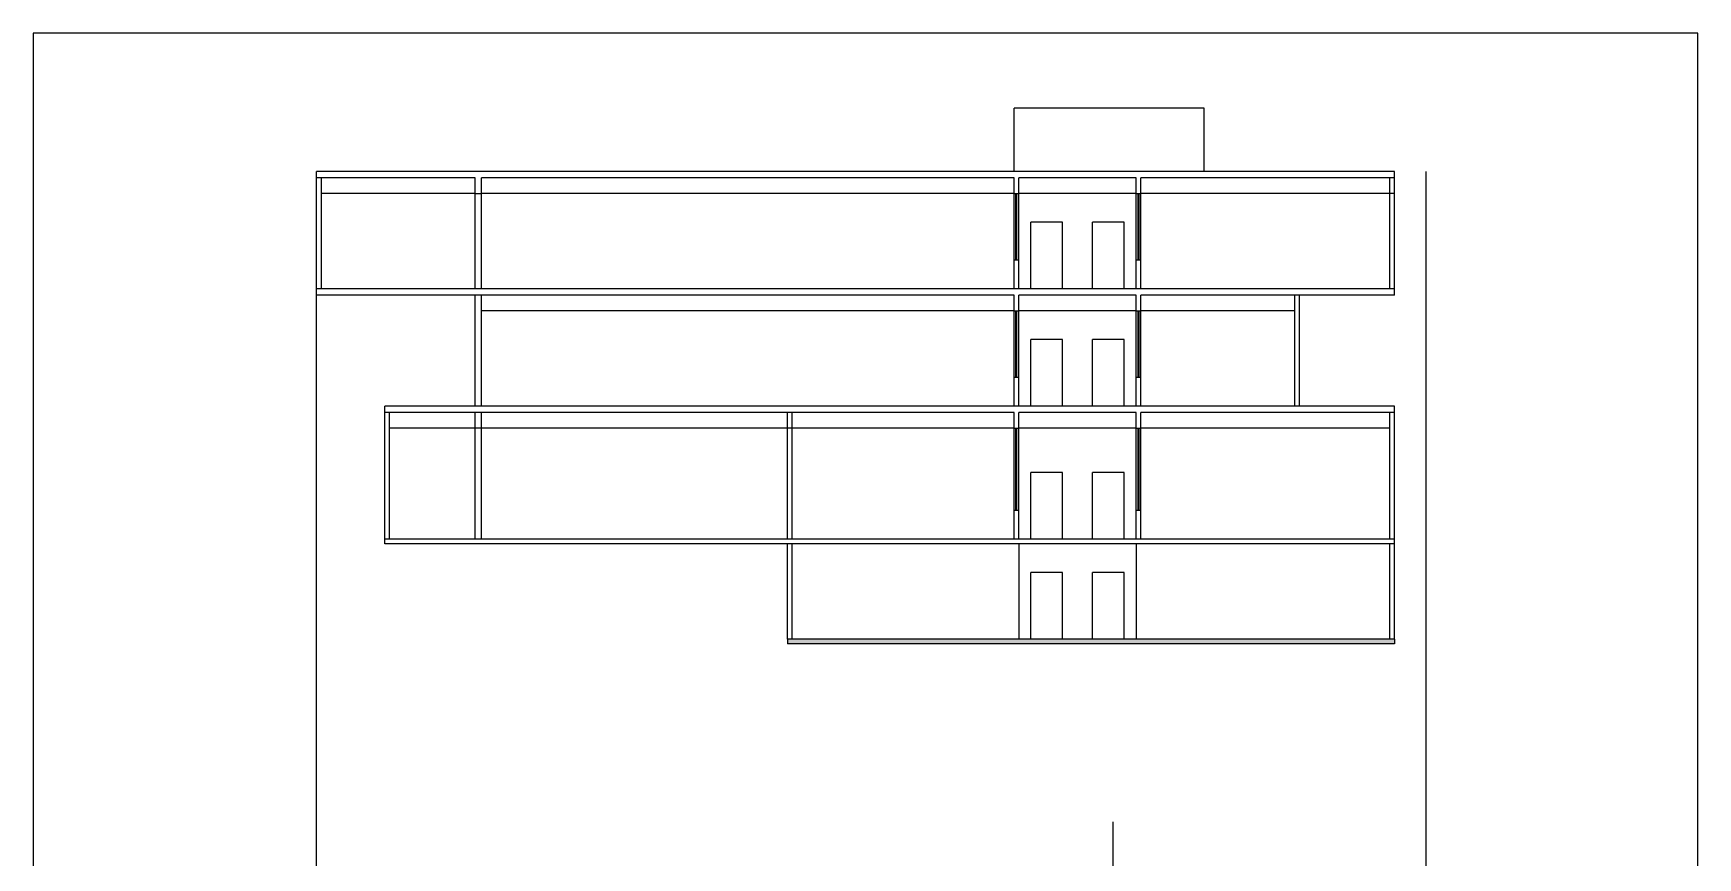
# Model space of a CAD drawing. Header units: millimetres. Extents: x 387 to 811, y 539 to 827.
# Drawn here: x 520.5 to 573, y 621.4 to 647.4 of the extents above; entities that cross this region are included whole.
import ezdxf

# ---------------------------------------------------------------- set-up
doc = ezdxf.new("R2010")
doc.units = ezdxf.units.MM
for name, color, linetype in [('2 pav.', 3, 'Continuous'), ('ESQUADRIAS', 6, 'Continuous'), ('parede vista', 2, 'Continuous'), ('PAREDES EM CORTE', 5, 'Continuous')]:
    doc.layers.add(name, color=color, linetype=linetype)

msp = doc.modelspace()

# ---------------------------------------------------------------- hatches: boundary and pattern name
at = {"layer": 'PAREDES EM CORTE'}
h = msp.add_hatch(dxfattribs=at)
h.set_pattern_fill('AR-CONC', color=256, scale=0.002, style=0)
h.set_pattern_definition([(50, (0, 0), (0.36436934, -0.03187817), [0.0381, -0.4191]), (355, (0, 0), (-0.07048565, 0.38211329), [0.03048, -0.33528]), (100.451, (0.03036, -0.00266), (0.293885, 0.35023338), [0.03238, -0.35618]), (46.1842, (0, 0.1016), (0.54215808, -0.08408466), [0.05715, -0.62865]), (96.6356, (0.0452, 0.0946), (0.47480847, 0.4948511), [0.04857, -0.53427]), (351.184, (0, 0.1016), (0.4748092, 0.49485024), [0.04572, -0.50292]), (21, (0.0508, 0.0762), (0.30322976, -0.20453104), [0.0381, -0.4191]), (326, (0.0508, 0.0762), (0.12360406, 0.36837593), [0.03048, -0.33528]), (71.4514, (0.07607, 0.05916), (0.42683298, 0.16384572), [0.03238, -0.35618]), (37.5, (0, 0), (0.006177207, 0.169110078), [0, -0.331216, 0, -0.34036, 0, -0.33655]), (7.5, (0, 0), (0.133639325, 0.20036115), [0, -0.194056, 0, -0.323596, 0, -0.12827]), (327.5, (-0.11328, 0), (0.27118119, -0.011457488), [0, -0.127, 0, -0.39624, 0, -0.52578]), (317.5, (-0.16408, 0), (0.29625836, 0.05085298), [0, -0.1651, 0, -0.263144, 0, -0.37338])])
h.paths.add_polyline_path([(563.457, 628.311), (544.307, 628.311), (544.307, 628.161), (563.457, 628.161)])

# ---------------------------------------------------------------- linework, layer by layer
at = {"layer": '2 pav.'}
for p, q in [((529.457, 616.313), (529.457, 643.061)), ((564.457, 616.313), (564.457, 643.061))]:
    msp.add_line(p, q, dxfattribs=at)
at = {"layer": 'ESQUADRIAS'}
for p, q in [((551.517, 640.261), (551.517, 642.361)), ((551.547, 640.261), (551.547, 642.361)), ((555.367, 640.261), (555.367, 642.361)), ((555.397, 640.261), (555.397, 642.361)), ((551.517, 636.561), (551.517, 638.661)), ((551.547, 636.561), (551.547, 638.661)), ((555.367, 636.561), (555.367, 638.661)), ((555.397, 636.561), (555.397, 638.661)), ((551.517, 632.361), (551.517, 634.961)), ((551.547, 632.361), (551.547, 634.961)), ((555.367, 632.361), (555.367, 634.961)), ((555.397, 632.361), (555.397, 634.961))]:
    msp.add_line(p, q, dxfattribs=at)
at = {"layer": 'parede vista'}
for p, q in [((534.457, 642.361), (529.607, 642.361)), ((551.457, 642.361), (534.657, 642.361)), ((551.457, 640.261), (551.457, 642.361)), ((551.607, 640.261), (551.607, 642.361)), ((555.307, 642.361), (551.607, 642.361)), ((555.307, 640.261), (555.307, 642.361)), ((555.457, 640.261), (555.457, 642.361)), ((563.457, 642.361), (555.457, 642.361)), ((551.982, 639.361), (551.982, 641.461)), ((552.982, 641.461), (551.982, 641.461)), ((552.982, 639.361), (552.982, 641.461)), ((554.932, 641.461), (553.932, 641.461)), ((553.932, 639.361), (553.932, 641.461)), ((554.932, 639.361), (554.932, 641.461)), ((551.457, 638.661), (534.657, 638.661)), ((551.457, 636.561), (551.457, 638.661)), ((551.607, 636.561), (551.607, 638.661)), ((555.307, 638.661), (551.607, 638.661)), ((555.307, 636.561), (555.307, 638.661)), ((555.457, 636.561), (555.457, 638.661)), ((560.307, 638.661), (555.457, 638.661)), ((551.982, 635.661), (551.982, 637.761)), ((552.982, 637.761), (551.982, 637.761)), ((552.982, 635.661), (552.982, 637.761)), ((554.932, 637.761), (553.932, 637.761)), ((553.932, 635.661), (553.932, 637.761)), ((554.932, 635.661), (554.932, 637.761)), ((551.457, 634.961), (531.757, 634.961)), ((551.457, 632.361), (551.457, 634.961)), ((551.607, 632.361), (551.607, 634.961)), ((555.307, 634.961), (551.607, 634.961)), ((555.307, 632.361), (555.307, 634.961)), ((555.457, 632.361), (555.457, 634.961)), ((563.307, 634.961), (555.457, 634.961)), ((551.982, 631.461), (551.982, 633.561)), ((552.982, 633.561), (551.982, 633.561)), ((552.982, 631.461), (552.982, 633.561)), ((554.932, 633.561), (553.932, 633.561)), ((553.932, 631.461), (553.932, 633.561)), ((554.932, 631.461), (554.932, 633.561)), ((551.607, 631.311), (551.607, 628.311)), ((555.307, 631.311), (555.307, 628.311)), ((551.982, 628.311), (551.982, 630.411)), ((552.982, 630.411), (551.982, 630.411)), ((552.982, 628.311), (552.982, 630.411)), ((553.932, 628.311), (553.932, 630.411)), ((554.932, 630.411), (553.932, 630.411)), ((554.932, 628.311), (554.932, 630.411))]:
    msp.add_line(p, q, dxfattribs=at)
at = {"layer": 'PAREDES EM CORTE'}
for p, q in [((551.457, 643.061), (551.457, 645.061)), ((557.457, 645.061), (551.457, 645.061)), ((557.457, 643.061), (557.457, 645.061)), ((563.457, 643.061), (529.457, 643.061)), ((529.457, 642.861), (529.457, 643.061)), ((529.457, 639.361), (529.457, 642.861)), ((534.457, 642.861), (529.457, 642.861)), ((529.607, 639.361), (529.607, 642.861)), ((534.457, 639.361), (534.457, 642.861)), ((534.657, 639.361), (534.657, 642.861)), ((551.457, 642.861), (534.657, 642.861)), ((551.457, 642.361), (551.457, 642.861)), ((555.307, 642.861), (551.607, 642.861)), ((551.607, 642.361), (551.607, 642.861)), ((555.307, 642.361), (555.307, 642.861)), ((563.457, 642.861), (555.457, 642.861)), ((555.457, 642.361), (555.457, 642.861)), ((563.307, 639.361), (563.307, 642.861)), ((563.457, 639.161), (563.457, 643.061)), ((534.457, 642.361), (534.657, 642.361)), ((551.457, 642.361), (551.607, 642.361)), ((555.307, 642.361), (555.457, 642.361)), ((551.457, 639.361), (551.457, 640.261)), ((551.607, 640.261), (551.457, 640.261)), ((551.607, 639.361), (551.607, 640.261)), ((555.307, 639.361), (555.307, 640.261)), ((555.457, 640.261), (555.307, 640.261)), ((555.457, 639.361), (555.457, 640.261)), ((563.457, 639.361), (529.457, 639.361)), ((529.457, 639.161), (529.457, 639.361)), ((551.457, 639.161), (529.457, 639.161)), ((534.457, 635.661), (534.457, 639.161)), ((534.657, 635.661), (534.657, 639.161)), ((551.457, 638.661), (551.457, 639.161)), ((551.607, 638.661), (551.607, 639.161)), ((555.307, 639.161), (551.607, 639.161)), ((555.307, 638.661), (555.307, 639.161)), ((563.457, 639.161), (555.457, 639.161)), ((555.457, 638.661), (555.457, 639.161)), ((560.307, 635.661), (560.307, 639.161)), ((560.457, 635.661), (560.457, 639.161)), ((551.457, 638.661), (551.607, 638.661)), ((555.307, 638.661), (555.457, 638.661)), ((551.457, 635.661), (551.457, 636.561)), ((551.607, 636.561), (551.457, 636.561)), ((551.607, 635.661), (551.607, 636.561)), ((555.307, 635.661), (555.307, 636.561)), ((555.457, 636.561), (555.307, 636.561)), ((555.457, 635.661), (555.457, 636.561)), ((563.457, 635.661), (531.607, 635.661)), ((531.607, 635.461), (531.607, 635.661)), ((531.607, 631.461), (531.607, 635.461)), ((551.457, 635.461), (531.607, 635.461)), ((531.757, 631.461), (531.757, 635.461)), ((534.457, 631.461), (534.457, 635.461)), ((534.657, 631.461), (534.657, 635.461)), ((544.307, 631.461), (544.307, 635.461)), ((544.457, 631.461), (544.457, 635.461)), ((551.457, 634.961), (551.457, 635.461)), ((551.607, 634.961), (551.607, 635.461)), ((555.307, 635.461), (551.607, 635.461)), ((555.307, 634.961), (555.307, 635.461)), ((563.457, 635.461), (555.457, 635.461)), ((555.457, 634.961), (555.457, 635.461)), ((563.307, 631.461), (563.307, 635.461)), ((563.457, 635.461), (563.457, 635.661)), ((563.457, 631.461), (563.457, 635.461)), ((551.457, 634.961), (551.607, 634.961)), ((555.307, 634.961), (555.457, 634.961)), ((551.457, 631.461), (551.457, 632.361)), ((551.607, 632.361), (551.457, 632.361)), ((551.607, 631.461), (551.607, 632.361)), ((555.307, 631.461), (555.307, 632.361)), ((555.457, 632.361), (555.307, 632.361)), ((555.457, 631.461), (555.457, 632.361)), ((563.457, 631.461), (531.607, 631.461)), ((531.607, 631.311), (531.607, 631.461)), ((563.457, 631.311), (531.607, 631.311)), ((544.307, 628.311), (544.307, 631.311)), ((544.457, 628.311), (544.457, 631.311)), ((563.307, 628.311), (563.307, 631.311)), ((563.457, 631.311), (563.457, 631.461)), ((563.457, 628.311), (563.457, 631.311)), ((563.457, 628.311), (544.307, 628.311)), ((544.307, 628.311), (544.307, 628.161)), ((563.457, 628.161), (544.307, 628.161)), ((563.457, 628.311), (563.457, 628.161))]:
    msp.add_line(p, q, dxfattribs=at)
at = {"layer": 'PAREDES EM CORTE', "color": 2}
msp.add_line((554.572, 622.543), (554.572, 591.639), dxfattribs=at)
at = {"layer": 'PAREDES EM CORTE'}
msp.add_lwpolyline([(573.02, 573.171), (573.02, 647.421), (520.52, 647.421), (520.52, 573.171)], close=True, dxfattribs=at)

doc.saveas('drawing.dxf')
